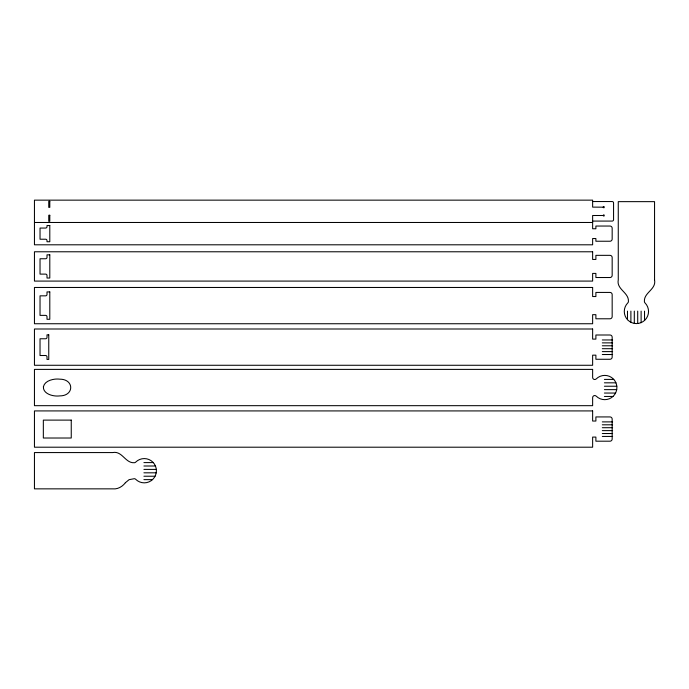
<?xml version="1.0" encoding="UTF-8"?>
<svg xmlns="http://www.w3.org/2000/svg" width="689" height="689" viewBox="0 0 689 689"><rect width="100%" height="100%" fill="white"/><g stroke="black" fill="none" stroke-linecap="round" stroke-linejoin="round"><path stroke-width="1.03" d="M603.099 207.174C604.546 204.779 604.692 209.499 603.099 207.174L592.635 207.122L592.635 200.146L34.45 200.146L34.45 244.802L592.635 244.802L592.635 238.523L595.89 238.523L595.89 241.236L609.998 241.236A2.17 2.17 0 0 0 612.168 239.066L612.168 228.214A2.17 2.17 0 0 0 609.998 226.044L595.89 226.044L595.89 228.757L592.635 228.757L592.635 215.502L603.099 215.502C604.77 217.81 604.425 212.97 603.099 215.545M592.635 201.541L612.168 201.541A1.395 1.395 0 0 1 613.563 202.936L613.563 219.688A1.395 1.395 0 0 1 612.168 221.083L592.635 221.083M34.45 222.478L592.635 222.478M602.307 339.961L612.616 339.961M602.307 342.872L612.616 342.872M602.307 345.783L612.616 345.783M602.307 348.694L612.616 348.694M602.307 351.605L612.616 351.605M602.307 354.516L612.616 354.516M604.408 379.415L613.778 379.415M604.408 382.826L615.94 382.826M604.408 386.236L616.827 386.236M604.408 389.638L616.707 389.638M604.408 393.049L615.57 393.049M604.408 396.451L612.986 396.451M602.307 421.892L612.616 421.892M602.307 424.803L612.616 424.803M602.307 427.705L612.616 427.705M602.307 430.616L612.616 430.616M602.307 433.527L612.616 433.527M602.307 436.438L612.616 436.438M143.915 462.595L153.285 462.595M143.915 466.005L155.447 466.005M143.915 469.407L156.325 469.407M143.915 472.818L156.214 472.818M143.915 476.228L155.077 476.228M143.915 479.63L152.484 479.63M644.525 311.109L644.525 320.48M641.114 311.109L641.114 322.641M637.713 311.109L637.713 323.52M634.302 311.109L634.302 323.408M630.891 311.109L630.891 322.263M627.49 311.109L627.49 319.679M654.55 279.846C656.565 289.406 643.802 292.455 644.396 301.42A2.093 2.093 0 0 0 645.007 302.902A12.135 12.135 0 0 1 644.982 320.041A12.135 12.135 0 0 1 627.834 320.041A12.135 12.135 0 0 1 627.808 302.902A2.093 2.093 0 0 0 628.42 301.42C629.014 292.455 616.25 289.406 618.266 279.846L618.266 201.644L654.55 201.644L654.55 279.846M43.398 386.77C43.002 392.644 49.892 395.4 54.758 395.891A22.763 22.763 0 0 0 59.831 395.891C74.334 395.908 74.334 379.157 59.831 379.174A22.763 22.763 0 0 0 54.758 379.174C50.211 379.725 44.501 381.758 43.398 386.77M125.364 482.748C122.392 486.684 117.698 489.44 112.651 488.854L34.45 488.854L34.45 452.57L112.651 452.57C122.211 450.554 125.26 463.318 134.226 462.724A2.093 2.093 0 0 0 135.707 462.112A12.135 12.135 0 0 1 152.855 462.138A12.135 12.135 0 0 1 152.855 479.286A12.135 12.135 0 0 1 135.707 479.311A2.093 2.093 0 0 0 134.226 478.7L129.084 479.673L125.364 482.748M49.797 201.3L48.755 201.3L48.755 207.372L49.797 207.372L49.797 201.3M49.797 215.252L48.755 215.252L48.755 221.324L49.797 221.324L49.797 215.252M49.797 225.536L47.007 225.536L47.007 226.664A1.395 1.395 0 0 1 45.612 228.059L40.031 228.059L40.031 239.221L45.612 239.221A1.395 1.395 0 0 1 47.007 240.616L47.007 241.744L49.797 241.744L49.797 225.536M592.635 251.778L34.45 251.778L34.45 281.086L592.635 281.086L592.635 273.412L595.89 273.412L595.89 277.521L609.998 277.521A2.17 2.17 0 0 0 612.168 275.35L612.168 257.514A2.17 2.17 0 0 0 609.998 255.343L595.89 255.343L595.89 259.46L592.635 259.46L592.635 251.778M49.797 254.835L47.007 254.835L47.007 257.359A1.395 1.395 0 0 1 45.612 258.754L40.031 258.754L40.031 274.11L45.612 274.11A1.395 1.395 0 0 1 47.007 275.505L47.007 278.029L49.797 278.029L49.797 254.835M592.635 287.468L34.45 287.468L34.45 323.744L592.635 323.744L592.635 314.675L595.89 314.675L595.89 318.783L609.998 318.783A2.17 2.17 0 0 0 612.168 316.613L612.168 294.599A2.17 2.17 0 0 0 609.998 292.429L595.89 292.429L595.89 296.537L592.635 296.537L592.635 287.468M49.797 291.921L47.007 291.921L47.007 294.444A1.395 1.395 0 0 1 45.612 295.839L40.031 295.839L40.031 315.373L45.612 315.373A1.395 1.395 0 0 1 47.007 316.768L47.007 319.291L49.797 319.291L49.797 291.921M592.635 328.998L34.45 328.998L34.45 365.273L592.635 365.273L592.635 355.162L595.89 355.162L595.89 359.27L609.998 359.27A2.17 2.17 0 0 0 612.168 357.1L612.168 337.171A2.17 2.17 0 0 0 609.998 335L595.89 335L595.89 339.109L592.635 339.109L592.635 328.998M48.755 334.845L47.007 334.845L47.007 337.369A1.395 1.395 0 0 1 45.612 338.764L40.031 338.764L40.031 355.507L45.612 355.507A1.395 1.395 0 0 1 47.007 356.902L47.007 359.425L48.755 359.425L48.755 334.845M592.635 369.39L34.45 369.39L34.45 405.675L592.635 405.675L592.635 397.613A2.093 2.093 0 0 1 596.2 396.132A12.135 12.135 0 0 0 613.348 396.106A12.135 12.135 0 0 0 613.348 378.959A12.135 12.135 0 0 0 596.2 378.933A2.093 2.093 0 0 1 592.635 377.451L592.635 369.39M592.635 410.92L34.45 410.92L34.45 447.204L592.635 447.204L592.635 437.084L595.89 437.084L595.89 441.193L609.998 441.193A2.17 2.17 0 0 0 612.168 439.022L612.168 419.101A2.17 2.17 0 0 0 609.998 416.931L595.89 416.931L595.89 421.039L592.635 421.039L592.635 410.92M71.251 420.109L43.338 420.109L43.338 438.015L71.251 438.015L71.251 420.109"/></g></svg>
